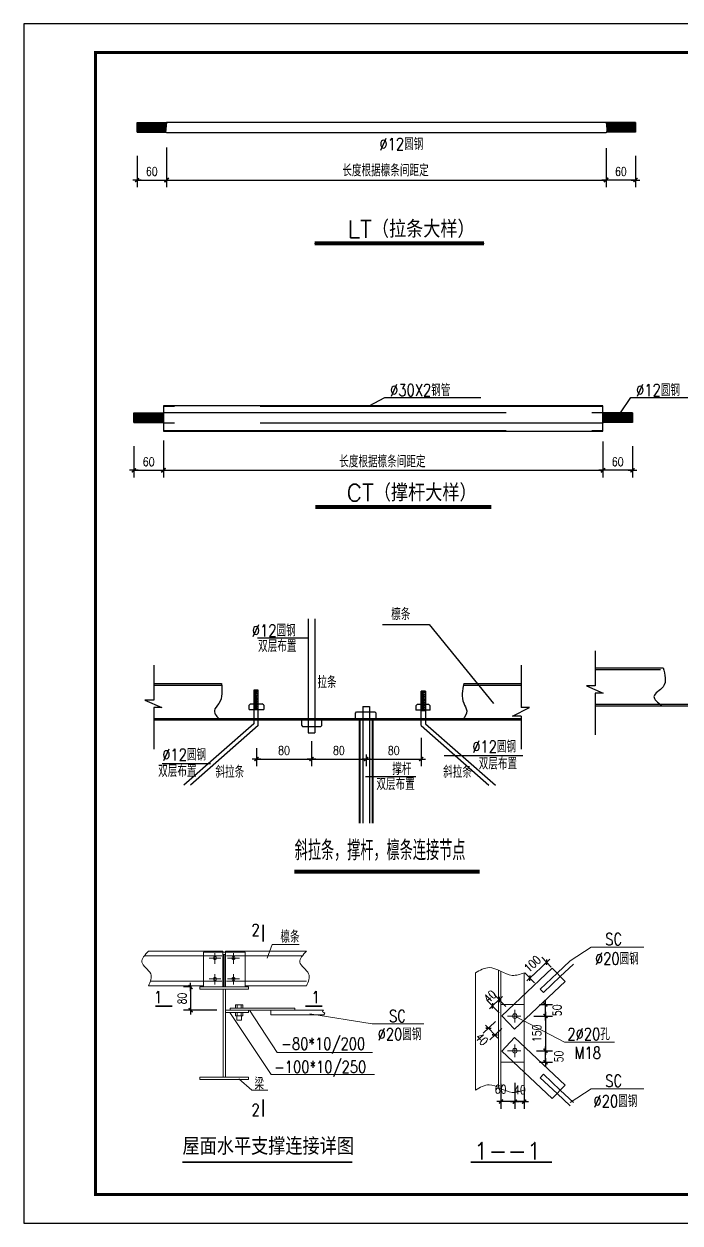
# Model space of a CAD drawing. Extents: x 32177600 to 32582346, y -189249 to 154687.
# Drawn here: x 32508046 to 32531011, y -30425 to 11575 of the extents above; entities that cross this region are included whole.
import ezdxf

# ---------------------------------------------------------------- set-up
doc = ezdxf.new("R2010")
doc.units = 0
doc.header["$LTSCALE"] = 1000
doc.header["$MEASUREMENT"] = 0
doc.linetypes.add('ACAD_ISO02W100', pattern=[15, 12, -3])
doc.linetypes.add('CENTER', pattern=[2, 1.25, -0.25, 0.25, -0.25])
doc.layers.get('0').update_dxf_attribs({"linetype": 'CONTINUOUS'})
doc.layers.get('DEFPOINTS').update_dxf_attribs({"linetype": 'CONTINUOUS'})
for name, color, linetype in [('DIANH', 6, 'CENTER'), ('GREEN', 3, 'CONTINUOUS'), ('PUB_DIM', 3, 'CONTINUOUS'), ('PUB_TITLE', 4, 'CONTINUOUS'), ('RED', 1, 'CONTINUOUS'), ('TEXT', 7, 'CONTINUOUS'), ('XUX', 3, 'ACAD_ISO02W100'), ('YELLOW', 2, 'CONTINUOUS'), ('标注', 4, 'CONTINUOUS'), ('门窗', 4, 'CONTINUOUS')]:
    doc.layers.add(name, color=color, linetype=linetype)
doc.styles.add('DIM_FONT', font='SIMPLEX.shx', dxfattribs={"width": 0.8})
doc.styles.add('TSSD_NORM', font='txt.shx', dxfattribs={"width": 0.7, "bigfont": 'tssdchn.shx'})
doc.styles.add('中西', font='romans.shx', dxfattribs={"width": 0.8, "height": 350, "bigfont": 'hztxt.shx'})
doc.dimstyles.new('DIMN', dxfattribs={"dimtxt": 300, "dimasz": 1, "dimexe": 250, "dimexo": 300, "dimgap": 150, "dimtad": 1, "dimdec": 0, "dimzin": 0, "dimdsep": 46, "dimtxsty": 'DIM_FONT', "dimblk": '_DIMX', "dimcen": 0.09, "dimclrt": 7, "dimadec": 0, "dimazin": 0, "dimtfac": 1, "dimtdec": 0, "dimtix": 1, "dimtmove": 2, "dimatfit": 3, "dimldrblk": '_DIMX', "dimfxl": 0, "dimtolj": 1, "dimtzin": 0, "dimarcsym": 0})

# ---------------------------------------------------------------- blocks, each defined once
blk = doc.blocks.new('_DIMX')
blk.add_line((-150, 0), (150, 0))
at = {"const_width": 50}
blk.add_lwpolyline([(-70, -70), (70, 70)], dxfattribs=at)
blk = doc.blocks.new('*D108')
at = {"layer": 'DEFPOINTS', "color": 0}
for p in [(32514206, -22157), (32513880, -22967), (32515097, -22967)]:
    blk.add_point(p, dxfattribs=at)
at = {"layer": 'PUB_DIM', "color": 0, "lineweight": -2}
for p, q in [((32513906, -22157), (32513630, -22157)), ((32513880, -22158), (32513880, -22966)), ((32514797, -22967), (32513630, -22967))]:
    blk.add_line(p, q, dxfattribs=at)
for p, rotation in [((32513880, -22157), 90), ((32513880, -22967), 270)]:
    blk.add_blockref('_DIMX', p, dxfattribs=dict(at, rotation=rotation))
at = {"layer": 'PUB_DIM', "color": 7, "insert": (32513580, -22562), "char_height": 300, "attachment_point": 5, "rotation": 90, "style": 'DIM_FONT'}
blk.add_mtext('\\A1;80', dxfattribs=at)
blk = doc.blocks.new('*D86')
at = {"layer": 'DEFPOINTS', "color": 0}
for p in [(32524447, -22819), (32525119, -23060), (32524883, -23282)]:
    blk.add_point(p, dxfattribs=at)
at = {"layer": 'PUB_DIM', "color": 0, "lineweight": -2}
for p, q in [((32524677, -23063), (32524276, -22637)), ((32524683, -22597), (32524447, -22819)), ((32524913, -22841), (32524511, -22415)), ((32524684, -22596), (32524684, -22595)), ((32524446, -22819), (32524445, -22820))]:
    blk.add_line(p, q, dxfattribs=at)
for p, rotation in [((32524447, -22819), 43.27105636871596), ((32524683, -22597), 223.271056368716)]:
    blk.add_blockref('_DIMX', p, dxfattribs=dict(at, rotation=rotation))
at = {"layer": 'PUB_DIM', "color": 7, "insert": (32524359, -22489), "char_height": 300, "attachment_point": 5, "rotation": 43.2711, "style": 'DIM_FONT'}
blk.add_mtext('\\A1;40', dxfattribs=at)
blk = doc.blocks.new('*D88')
at = {"layer": 'DEFPOINTS', "color": 0}
for p in [(32525682, -23176), (32525682, -24389), (32526300, -24389)]:
    blk.add_point(p, dxfattribs=at)
at = {"layer": 'PUB_DIM', "color": 0, "lineweight": -2}
for p, q in [((32525982, -23176), (32526550, -23176)), ((32526300, -23177), (32526300, -24388)), ((32525982, -24389), (32526550, -24389))]:
    blk.add_line(p, q, dxfattribs=at)
for p, rotation in [((32526300, -23176), 90), ((32526300, -24389), 270)]:
    blk.add_blockref('_DIMX', p, dxfattribs=dict(at, rotation=rotation))
at = {"layer": 'PUB_DIM', "color": 7, "insert": (32526000, -23782), "char_height": 300, "attachment_point": 5, "rotation": 90, "style": 'DIM_FONT'}
blk.add_mtext('\\A1;150', dxfattribs=at)
blk = doc.blocks.new('*D89')
at = {"layer": 'DEFPOINTS', "color": 0}
for p in [(32525230, -25213), (32525554, -25396), (32525230, -26172)]:
    blk.add_point(p, dxfattribs=at)
at = {"layer": 'PUB_DIM', "color": 0, "lineweight": -2}
for p, q in [((32525230, -25513), (32525230, -26422)), ((32525554, -25696), (32525554, -26422)), ((32525553, -26172), (32525231, -26172))]:
    blk.add_line(p, q, dxfattribs=at)
at = {"layer": 'PUB_DIM', "color": 0, "lineweight": -2, "rotation": 180}
blk.add_blockref('_DIMX', (32525230, -26172), dxfattribs=at)
at = {"layer": 'PUB_DIM', "color": 0, "lineweight": -2}
blk.add_blockref('_DIMX', (32525554, -26172), dxfattribs=at)
at = {"layer": 'PUB_DIM', "color": 7, "insert": (32525405, -25759), "char_height": 300, "attachment_point": 5, "style": 'DIM_FONT'}
blk.add_mtext('\\A1;40', dxfattribs=at)
blk = doc.blocks.new('*D90')
at = {"layer": 'DEFPOINTS', "color": 0}
for p in [(32524744, -25249), (32525230, -25432), (32524744, -26172)]:
    blk.add_point(p, dxfattribs=at)
at = {"layer": 'PUB_DIM', "color": 0, "lineweight": -2}
for p, q in [((32524744, -25549), (32524744, -26422)), ((32525230, -25732), (32525230, -26422)), ((32525229, -26172), (32524745, -26172))]:
    blk.add_line(p, q, dxfattribs=at)
at = {"layer": 'PUB_DIM', "color": 0, "lineweight": -2, "rotation": 180}
blk.add_blockref('_DIMX', (32524744, -26172), dxfattribs=at)
at = {"layer": 'PUB_DIM', "color": 0, "lineweight": -2}
blk.add_blockref('_DIMX', (32525230, -26172), dxfattribs=at)
at = {"layer": 'PUB_DIM', "color": 7, "insert": (32524731, -25740), "char_height": 300, "attachment_point": 5, "style": 'DIM_FONT'}
blk.add_mtext('\\A1;60', dxfattribs=at)
blk = doc.blocks.new('*D91')
at = {"layer": 'DEFPOINTS', "color": 0}
for p in [(32526344, -21289), (32526708, -21675), (32526118, -22230)]:
    blk.add_point(p, dxfattribs=at)
at = {"layer": 'PUB_DIM', "color": 0, "lineweight": -2}
for p, q in [((32525754, -21844), (32526344, -21289)), ((32526502, -21457), (32526173, -21107)), ((32526345, -21288), (32526346, -21288)), ((32525912, -22012), (32525583, -21662)), ((32525754, -21845), (32525753, -21845))]:
    blk.add_line(p, q, dxfattribs=at)
for p, rotation in [((32526344, -21289), 223.2710563685233), ((32525754, -21844), 43.27105636852331)]:
    blk.add_blockref('_DIMX', p, dxfattribs=dict(at, rotation=rotation))
at = {"layer": 'PUB_DIM', "color": 7, "insert": (32525844, -21348), "char_height": 300, "attachment_point": 5, "rotation": 43.2711, "style": 'DIM_FONT'}
blk.add_mtext('\\A1;100', dxfattribs=at)
blk = doc.blocks.new('*D81')
at = {"layer": 'DEFPOINTS', "color": 0}
for p in [(32528423, 7221), (32529457, 7252), (32528423, 6109)]:
    blk.add_point(p, dxfattribs=at)
at = {"layer": 'PUB_DIM', "color": 0, "lineweight": -2}
for p, q in [((32528423, 6921), (32528423, 5859)), ((32529457, 6952), (32529457, 5859)), ((32529456, 6109), (32528424, 6109))]:
    blk.add_line(p, q, dxfattribs=at)
at = {"layer": 'PUB_DIM', "color": 0, "lineweight": -2, "rotation": 180}
blk.add_blockref('_DIMX', (32528423, 6109), dxfattribs=at)
at = {"layer": 'PUB_DIM', "color": 0, "lineweight": -2}
blk.add_blockref('_DIMX', (32529457, 6109), dxfattribs=at)
at = {"layer": 'PUB_DIM', "color": 7, "insert": (32528940, 6409), "char_height": 300, "attachment_point": 5, "style": 'DIM_FONT'}
blk.add_mtext('\\A1;60', dxfattribs=at)
blk = doc.blocks.new('_ArchTick')
at = {"color": 0, "linetype": 'ByBlock', "const_width": 0.4}
blk.add_lwpolyline([(-0.5, -0.5), (0.5, 0.5)], dxfattribs=at)
blk = doc.blocks.new('*D82')
at = {"layer": 'DEFPOINTS', "color": 0}
for p in [(32529348, -2917), (32528314, -2948), (32528314, -4059)]:
    blk.add_point(p, dxfattribs=at)
at = {"layer": 'PUB_DIM', "color": 0, "lineweight": -2}
for p, q in [((32528314, -3248), (32528314, -4309)), ((32529348, -3217), (32529348, -4309)), ((32529347, -4059), (32528315, -4059))]:
    blk.add_line(p, q, dxfattribs=at)
at = {"layer": 'PUB_DIM', "color": 0, "lineweight": -2, "rotation": 180}
blk.add_blockref('_DIMX', (32528314, -4059), dxfattribs=at)
at = {"layer": 'PUB_DIM', "color": 0, "lineweight": -2}
blk.add_blockref('_DIMX', (32529348, -4059), dxfattribs=at)
at = {"layer": 'PUB_DIM', "color": 7, "insert": (32528831, -3759), "char_height": 300, "attachment_point": 5, "style": 'DIM_FONT'}
blk.add_mtext('\\A1;60', dxfattribs=at)

msp = doc.modelspace()

# ---------------------------------------------------------------- linework, layer by layer
at = {"layer": 'DIANH', "lineweight": 15}
for p, q in [((32514732.4, -21345.9), (32514732.4, -20975.9)), ((32515380.4, -21345.9), (32515380.4, -20975.9)), ((32514527.4, -21144.4), (32514936.7, -21144.4)), ((32515175.4, -21144.4), (32515584.7, -21144.4)), ((32514732.4, -22074.9), (32514732.4, -21704.9)), ((32515380.4, -22074.9), (32515380.4, -21704.9)), ((32514527.4, -21873.4), (32514936.7, -21873.4)), ((32515175.4, -21873.4), (32515584.7, -21873.4))]:
    msp.add_line(p, q, dxfattribs=at)
at = {"layer": 'GREEN'}
for p, q in [((32517993.6, -9262.5), (32517993.6, -13248.8)), ((32518224, -9262.5), (32518224, -13248.8)), ((32520598.3, -9461.9), (32522228.3, -9461.9)), ((32522228.3, -9461.9), (32524484.8, -12227.6)), ((32517974.4, -9937.2), (32516218.2, -9937.2)), ((32528043.7, -10386.9), (32528043.7, -11607.5)), ((32512587.1, -10887.3), (32512587.1, -12107.9)), ((32525455.2, -10887.3), (32525455.2, -12366.5)), ((32528043.7, -10974.4), (32530416, -10974.4)), ((32528043.7, -11032), (32530324.7, -11032)), ((32512587.1, -11525.6), (32514959.4, -11525.6)), ((32512587.1, -11583.2), (32514964.7, -11583.2)), ((32523430.4, -11583.2), (32525455.2, -11583.2)), ((32523441.3, -11525.6), (32525455.2, -11525.6)), ((32528043.7, -11607.5), (32527735.3, -11607.5)), ((32527735.3, -11607.5), (32528325.4, -11866.1)), ((32512278.7, -12107.9), (32512868.9, -12366.5)), ((32512587.1, -12107.9), (32512278.7, -12107.9)), ((32516089.2, -11764.1), (32516247, -11818.6)), ((32516247, -11764.1), (32516089.2, -11764.1)), ((32516089.2, -11764.1), (32516247, -11764.1)), ((32516089.2, -11764.1), (32516089.2, -12935.5)), ((32516247, -11818.6), (32516089.2, -11818.6)), ((32516089.2, -11818.6), (32516247, -11881.8)), ((32516089.2, -11881.8), (32516247, -11942.1)), ((32516247, -11881.8), (32516089.2, -11881.8)), ((32516247, -11942.1), (32516089.2, -11942.1)), ((32516089.2, -11942.1), (32516247, -12002.3)), ((32516089.2, -12002.3), (32516247, -12062.6)), ((32516247, -12002.3), (32516089.2, -12002.3)), ((32516089.2, -12062.6), (32516247, -12111.4)), ((32516247, -12062.6), (32516089.2, -12062.6)), ((32516089.2, -12111.4), (32516247, -12171.7)), ((32516247, -12111.4), (32516089.2, -12111.4)), ((32516247, -12171.7), (32516089.2, -12171.7)), ((32516089.2, -12171.7), (32516247, -12232)), ((32516247, -12999.6), (32516247, -11764.1)), ((32521948.7, -11789.2), (32522106.5, -11789.2)), ((32522106.5, -11789.2), (32521948.7, -11843.8)), ((32522106.5, -11789.2), (32521948.7, -11789.2)), ((32521948.7, -12999.6), (32521948.7, -11789.2)), ((32521948.7, -11843.8), (32522106.5, -11843.8)), ((32522106.5, -11843.8), (32521948.7, -11906.9)), ((32521948.7, -11906.9), (32522106.5, -11906.9)), ((32522106.5, -11906.9), (32521948.7, -11967.2)), ((32522106.5, -11967.2), (32521948.7, -12027.5)), ((32521948.7, -11967.2), (32522106.5, -11967.2)), ((32521948.7, -12027.5), (32522106.5, -12027.5)), ((32522106.5, -12027.5), (32521948.7, -12087.8)), ((32522106.5, -12087.8), (32521948.7, -12136.6)), ((32521948.7, -12087.8), (32522106.5, -12087.8)), ((32521948.7, -12136.6), (32522106.5, -12136.6)), ((32522106.5, -12136.6), (32521948.7, -12196.8)), ((32522106.5, -11789.2), (32522106.5, -12935.5)), ((32528043.7, -11866.1), (32528043.7, -13324.6)), ((32528325.4, -11866.1), (32528043.7, -11866.1)), ((32512587.1, -12366.5), (32512587.1, -13825)), ((32512868.9, -12366.5), (32512587.1, -12366.5)), ((32515925.3, -12287.4), (32515974.3, -12238.3)), ((32515925.3, -12435.4), (32515925.3, -12287.4)), ((32515925.3, -12435.4), (32516437.8, -12433.1)), ((32515974.3, -12238.3), (32516388.7, -12238.3)), ((32516247, -12232), (32516089.2, -12232)), ((32516089.2, -12232), (32516247, -12280.8)), ((32516089.2, -12280.8), (32516247, -12341.1)), ((32516247, -12280.8), (32516089.2, -12280.8)), ((32516089.2, -12341.1), (32516247, -12401.3)), ((32516247, -12341.1), (32516089.2, -12341.1)), ((32516089.2, -12401.3), (32516247, -12450.1)), ((32516247, -12401.3), (32516089.2, -12401.3)), ((32516247, -12450.1), (32516089.2, -12450.1)), ((32516437.8, -12287.4), (32516388.7, -12238.3)), ((32516437.8, -12287.4), (32516437.8, -12435.4)), ((32519651.5, -12562.4), (32519690.3, -12523.6)), ((32519651.5, -12747.1), (32519651.5, -12562.4)), ((32519690.3, -12523.6), (32520332, -12523.6)), ((32519913.6, -12326.5), (32520144, -12326.5)), ((32519913.6, -12326.5), (32519913.6, -12804.7)), ((32520144, -12326.5), (32520144, -12804.7)), ((32520366.5, -12558.1), (32520332, -12523.6)), ((32520366.5, -12558.1), (32520366.5, -12747.1)), ((32521757.9, -12312.5), (32521807, -12263.5)), ((32521757.9, -12312.5), (32521757.9, -12460.5)), ((32522270.4, -12460.5), (32521757.9, -12458.2)), ((32522221.4, -12263.5), (32521807, -12263.5)), ((32522106.5, -12196.8), (32521948.7, -12257.1)), ((32521948.7, -12196.8), (32522106.5, -12196.8)), ((32522106.5, -12257.1), (32521948.7, -12305.9)), ((32521948.7, -12257.1), (32522106.5, -12257.1)), ((32521948.7, -12305.9), (32522106.5, -12305.9)), ((32522106.5, -12305.9), (32521948.7, -12366.2)), ((32521948.7, -12366.2), (32522106.5, -12366.2)), ((32522106.5, -12366.2), (32521948.7, -12426.5)), ((32521948.7, -12426.5), (32522106.5, -12426.5)), ((32522106.5, -12426.5), (32521948.7, -12475.3)), ((32521948.7, -12475.3), (32522106.5, -12475.3)), ((32522270.4, -12312.5), (32522221.4, -12263.5)), ((32522270.4, -12460.5), (32522270.4, -12312.5)), ((32525146.8, -12671.5), (32525736.9, -12366.5)), ((32525736.9, -12366.5), (32525455.2, -12366.5)), ((32528043.7, -12246.7), (32540911.7, -12246.7)), ((32528043.7, -12304.3), (32540911.7, -12304.3)), ((32512587.1, -12747.1), (32525455.2, -12747.1)), ((32512587.1, -12804.7), (32525455.2, -12804.7)), ((32516089.2, -12935.5), (32513647.3, -15093.1)), ((32516247, -12999.6), (32513877.7, -15093.1)), ((32517760.4, -12804.7), (32517760.4, -12989.5)), ((32517760.4, -12989.5), (32517799.2, -13028.3)), ((32518475.4, -12993.8), (32518441, -13028.3)), ((32518475.4, -12993.8), (32518475.4, -12804.7)), ((32521948.7, -12999.6), (32524318, -15093.1)), ((32522106.5, -12935.5), (32524548.4, -15093.1)), ((32525455.2, -12671.5), (32525146.8, -12671.5)), ((32525455.2, -12671.5), (32525455.2, -13825)), ((32517799.2, -13028.3), (32518441, -13028.3)), ((32517993.6, -13248.8), (32518224, -13248.8)), ((32522751.7, -14044.4), (32525514.3, -14044.4)), ((32512885.6, -14325.3), (32514571.9, -14325.3)), ((32520002.8, -14789.3), (32521758.9, -14789.3))]:
    msp.add_line(p, q, dxfattribs=at)
at = {"layer": 'GREEN', "linetype": 'ACAD_ISO02W100'}
for p, q in [((32519913.6, -12804.7), (32519913.6, -16420.6)), ((32520144, -12804.7), (32520144, -16420.6))]:
    msp.add_line(p, q, dxfattribs=at)
at = {"layer": 'GREEN', "lineweight": 15}
for p, q in [((32516558.5, -21153), (32516730.3, -20663.9)), ((32516730.3, -20663.9), (32517675.9, -20663.9)), ((32527170, -21240.1), (32527901.6, -20756.9)), ((32527901.6, -20756.9), (32529744.5, -20756.9)), ((32515254.1, -23047.9), (32516698.8, -25227.7)), ((32515939.8, -22966.9), (32516905.4, -24446.4)), ((32518047, -23101), (32520238.1, -23451.7)), ((32520238.1, -23451.7), (32522039.6, -23451.7)), ((32525274.9, -23203.3), (32526963.5, -24090.5)), ((32526963.5, -24090.5), (32528714.7, -24090.5)), ((32516905.4, -24446.4), (32520246.7, -24446.4)), ((32515566.6, -25369.6), (32516027.2, -25774.9)), ((32516698.8, -25227.7), (32520318.5, -25227.7)), ((32516027.2, -25774.9), (32516578, -25774.9)), ((32527170, -26202.4), (32527901.6, -25719.2)), ((32527901.6, -25719.2), (32529744.5, -25719.2))]:
    msp.add_line(p, q, dxfattribs=at)
for points in [[(32512409.8, -20901.4), (32512171.4, -21284.8), (32512480.6, -21699.6), (32512409.8, -22116.4)], [(32517940.1, -20901.4), (32517701.7, -21284.8), (32518010.9, -21699.6), (32517940.1, -22116.4)], [(32523852.9, -21664.3), (32524328.2, -21479), (32525138.6, -21748.9), (32525553.9, -21664.3)], [(32523852.9, -25766.6), (32524328.2, -25581.3), (32525138.6, -25851.2), (32525553.9, -25766.6)]]:
    msp.add_spline(points, degree=3, dxfattribs=at)
at = {"layer": 'PUB_DIM'}
for p, q in [((32512928.3, -3013.2), (32512928.3, -4060.2)), ((32528314.2, -3044.7), (32528314.2, -4060.2))]:
    msp.add_line(p, q, dxfattribs=at)
at = {"layer": 'PUB_TITLE'}
msp.add_lwpolyline([(32508046.3, -30424.7), (32582346.3, -30424.7), (32582346.3, 11575.3), (32508046.3, 11575.3)], close=True, dxfattribs=at)
at = {"layer": 'PUB_TITLE', "const_width": 100}
msp.add_lwpolyline([(32510546.3, -29424.7), (32581346.3, -29424.7), (32581346.3, 10575.3), (32510546.3, 10575.3)], close=True, dxfattribs=at)
at = {"layer": 'RED'}
for p, q in [((32512002.9, 8121.5), (32513036.9, 8121.5)), ((32512002.9, 8121.5), (32513036.9, 8121.5)), ((32512002.9, 7785.8), (32512002.9, 8121.5)), ((32512002.9, 8121.5), (32512002.9, 7785.8)), ((32512002.9, 7785.8), (32512002.9, 8121.5)), ((32512046.5, 8121.5), (32512005.3, 7785.8)), ((32512087.8, 8121.5), (32512046.5, 7785.8)), ((32512046.5, 7785.8), (32512046.5, 8121.5)), ((32512087.8, 7785.8), (32512087.8, 8121.5)), ((32512129.1, 8121.5), (32512087.8, 7785.8)), ((32512170.3, 8121.5), (32512129.1, 7785.8)), ((32512129.1, 7785.8), (32512129.1, 8121.5)), ((32512170.3, 7785.8), (32512170.3, 8121.5)), ((32512211.6, 8121.5), (32512170.3, 7785.8)), ((32512252.9, 8121.5), (32512211.6, 7785.8)), ((32512211.6, 7785.8), (32512211.6, 8121.5)), ((32512252.9, 7785.8), (32512252.9, 8121.5)), ((32512294.1, 8121.5), (32512252.9, 7785.8)), ((32512335.4, 8121.5), (32512294.1, 7785.8)), ((32512294.1, 7785.8), (32512294.1, 8121.5)), ((32512376.7, 8121.5), (32512335.4, 7785.8)), ((32512335.4, 7785.8), (32512335.4, 8121.5)), ((32512376.7, 8121.5), (32512335.4, 7785.8)), ((32512376.7, 7785.8), (32512376.7, 8121.5)), ((32512417.9, 8121.5), (32512376.7, 7785.8)), ((32512376.7, 7785.8), (32512376.7, 8121.5)), ((32512459.2, 8121.5), (32512417.9, 7785.8)), ((32512417.9, 7785.8), (32512417.9, 8121.5)), ((32512459.2, 7785.8), (32512459.2, 8121.5)), ((32512500.5, 8121.5), (32512459.2, 7785.8)), ((32512541.7, 8121.5), (32512500.5, 7785.8)), ((32512500.5, 7785.8), (32512500.5, 8121.5)), ((32512541.7, 7785.8), (32512541.7, 8121.5)), ((32512583, 8121.5), (32512541.7, 7785.8)), ((32512624.3, 8121.5), (32512583, 7785.8)), ((32512583, 7785.8), (32512583, 8121.5)), ((32512624.3, 7785.8), (32512624.3, 8121.5)), ((32512665.5, 8121.5), (32512624.3, 7785.8)), ((32512706.8, 8121.5), (32512665.5, 7785.8)), ((32512665.5, 7785.8), (32512665.5, 8121.5)), ((32512706.8, 7785.8), (32512706.8, 8121.5)), ((32512748.1, 8121.5), (32512706.8, 7785.8)), ((32512789.3, 8121.5), (32512748.1, 7785.8)), ((32512748.1, 7785.8), (32512748.1, 8121.5)), ((32512789.3, 7785.8), (32512789.3, 8121.5)), ((32512830.6, 8121.5), (32512789.3, 7785.8)), ((32512871.9, 8121.5), (32512830.6, 7785.8)), ((32512830.6, 7785.8), (32512830.6, 8121.5)), ((32512871.9, 7785.8), (32512871.9, 8121.5)), ((32512913.1, 8121.5), (32512871.9, 7785.8)), ((32512954.4, 8121.5), (32512913.1, 7785.8)), ((32512913.1, 7785.8), (32512913.1, 8121.5)), ((32512995.7, 8121.5), (32512954.4, 7785.8)), ((32512954.4, 7785.8), (32512954.4, 8121.5)), ((32513036.9, 8121.5), (32512995.7, 7785.8)), ((32512995.7, 7785.8), (32512995.7, 8121.5)), ((32513036.9, 8140.7), (32528422.8, 8140.7)), ((32513036.9, 8121.5), (32513036.9, 8140.7)), ((32513036.9, 8121.5), (32513036.9, 8140.7)), ((32528422.8, 8121.5), (32528422.8, 8140.7)), ((32528422.8, 8121.5), (32528464.1, 7785.8)), ((32529456.9, 8121.5), (32528422.8, 8121.5)), ((32528464.1, 7785.8), (32528464.1, 8121.5)), ((32528464.1, 8121.5), (32528505.4, 7785.8)), ((32528505.4, 8121.5), (32528546.6, 7785.8)), ((32528505.4, 7785.8), (32528505.4, 8121.5)), ((32528546.6, 7785.8), (32528546.6, 8121.5)), ((32528546.6, 8121.5), (32528587.9, 7785.8)), ((32528587.9, 7785.8), (32528587.9, 8121.5)), ((32528587.9, 8121.5), (32528629.2, 7785.8)), ((32528629.2, 7785.8), (32528629.2, 8121.5)), ((32528629.2, 8121.5), (32528670.4, 7785.8)), ((32528670.4, 8121.5), (32528711.7, 7785.8)), ((32528670.4, 7785.8), (32528670.4, 8121.5)), ((32528711.7, 7785.8), (32528711.7, 8121.5)), ((32528711.7, 8121.5), (32528753, 7785.8)), ((32528753, 7785.8), (32528753, 8121.5)), ((32528753, 8121.5), (32528794.2, 7785.8)), ((32528794.2, 7785.8), (32528794.2, 8121.5)), ((32528794.2, 8121.5), (32528835.5, 7785.8)), ((32528835.5, 7785.8), (32528835.5, 8121.5)), ((32528835.5, 8121.5), (32528876.8, 7785.8)), ((32528876.8, 7785.8), (32528876.8, 8121.5)), ((32528876.8, 8121.5), (32528918, 7785.8)), ((32528918, 8121.5), (32528959.3, 7785.8)), ((32528918, 7785.8), (32528918, 8121.5)), ((32528959.3, 8121.5), (32529000.6, 7785.8)), ((32528959.3, 7785.8), (32528959.3, 8121.5)), ((32529000.6, 7785.8), (32529000.6, 8121.5)), ((32529000.6, 8121.5), (32529041.8, 7785.8)), ((32529041.8, 8121.5), (32529083.1, 7785.8)), ((32529041.8, 7785.8), (32529041.8, 8121.5)), ((32529083.1, 7785.8), (32529083.1, 8121.5)), ((32529083.1, 8121.5), (32529124.4, 7785.8)), ((32529083.1, 7785.8), (32529083.1, 8121.5)), ((32529083.1, 8121.5), (32529124.4, 7785.8)), ((32529124.4, 7785.8), (32529124.4, 8121.5)), ((32529124.4, 8121.5), (32529165.6, 7785.8)), ((32529165.6, 7785.8), (32529165.6, 8121.5)), ((32529165.6, 8121.5), (32529206.9, 7785.8)), ((32529206.9, 7785.8), (32529206.9, 8121.5)), ((32529206.9, 8121.5), (32529248.2, 7785.8)), ((32529248.2, 7785.8), (32529248.2, 8121.5)), ((32529248.2, 8121.5), (32529289.4, 7785.8)), ((32529289.4, 7785.8), (32529289.4, 8121.5)), ((32529289.4, 8121.5), (32529330.7, 7785.8)), ((32529330.7, 8121.5), (32529372, 7785.8)), ((32529330.7, 7785.8), (32529330.7, 8121.5)), ((32529372, 7785.8), (32529372, 8121.5)), ((32529372, 8121.5), (32529413.2, 7785.8)), ((32529413.2, 7785.8), (32529413.2, 8121.5)), ((32529413.2, 8121.5), (32529454.5, 7785.8)), ((32529456.9, 7785.8), (32529456.9, 8121.5)), ((32529456.9, 8121.5), (32529456.9, 7785.8)), ((32512002.9, 7785.8), (32513036.9, 7785.8)), ((32512002.9, 7785.8), (32513036.9, 7785.8)), ((32513036.9, 7785.8), (32513036.9, 7766.6)), ((32513036.9, 7785.8), (32513036.9, 7766.6)), ((32528422.8, 7766.6), (32513036.9, 7766.6)), ((32528422.8, 7785.8), (32528422.8, 7766.6)), ((32529456.9, 7785.8), (32528422.8, 7785.8)), ((32511894.3, -2047.4), (32512928.3, -2047.4)), ((32511894.3, -2047.4), (32512928.3, -2047.4)), ((32511894.3, -2383), (32511894.3, -2047.4)), ((32511894.3, -2047.4), (32511894.3, -2383)), ((32511894.3, -2383), (32511894.3, -2047.4)), ((32511938, -2047.4), (32511896.7, -2383)), ((32511979.2, -2047.4), (32511938, -2383)), ((32511938, -2383), (32511938, -2047.4)), ((32511979.2, -2383), (32511979.2, -2047.4)), ((32512020.5, -2047.4), (32511979.2, -2383)), ((32512061.8, -2047.4), (32512020.5, -2383)), ((32512020.5, -2383), (32512020.5, -2047.4)), ((32512061.8, -2383), (32512061.8, -2047.4)), ((32512103, -2047.4), (32512061.8, -2383)), ((32512103, -2383), (32512103, -2047.4)), ((32512144.3, -2047.4), (32512103, -2383)), ((32512144.3, -2383), (32512144.3, -2047.4)), ((32512185.6, -2047.4), (32512144.3, -2383)), ((32512226.8, -2047.4), (32512185.6, -2383)), ((32512185.6, -2383), (32512185.6, -2047.4)), ((32512268.1, -2047.4), (32512226.8, -2383)), ((32512226.8, -2383), (32512226.8, -2047.4)), ((32512268.1, -2047.4), (32512226.8, -2383)), ((32512268.1, -2383), (32512268.1, -2047.4)), ((32512309.4, -2047.4), (32512268.1, -2383)), ((32512268.1, -2383), (32512268.1, -2047.4)), ((32512350.6, -2047.4), (32512309.4, -2383)), ((32512309.4, -2383), (32512309.4, -2047.4)), ((32512350.6, -2383), (32512350.6, -2047.4)), ((32512391.9, -2047.4), (32512350.6, -2383)), ((32512433.2, -2047.4), (32512391.9, -2383)), ((32512391.9, -2383), (32512391.9, -2047.4)), ((32512433.2, -2383), (32512433.2, -2047.4)), ((32512474.4, -2047.4), (32512433.2, -2383)), ((32512515.7, -2047.4), (32512474.4, -2383)), ((32512474.4, -2383), (32512474.4, -2047.4)), ((32512515.7, -2383), (32512515.7, -2047.4)), ((32512557, -2047.4), (32512515.7, -2383)), ((32512598.2, -2047.4), (32512557, -2383)), ((32512557, -2383), (32512557, -2047.4)), ((32512598.2, -2383), (32512598.2, -2047.4)), ((32512639.5, -2047.4), (32512598.2, -2383)), ((32512639.5, -2383), (32512639.5, -2047.4)), ((32512680.8, -2047.4), (32512639.5, -2383)), ((32512722, -2047.4), (32512680.8, -2383)), ((32512680.8, -2383), (32512680.8, -2047.4)), ((32512763.3, -2047.4), (32512722, -2383)), ((32512722, -2383), (32512722, -2047.4)), ((32512763.3, -2383), (32512763.3, -2047.4)), ((32512804.6, -2047.4), (32512763.3, -2383)), ((32512845.8, -2047.4), (32512804.6, -2383)), ((32512804.6, -2383), (32512804.6, -2047.4)), ((32512887.1, -2047.4), (32512845.8, -2383)), ((32512845.8, -2383), (32512845.8, -2047.4)), ((32512928.3, -2047.4), (32512887.1, -2383)), ((32512887.1, -2383), (32512887.1, -2047.4)), ((32528314.2, -1806.1), (32512928.3, -1806.1)), ((32512928.3, -1806.1), (32512928.3, -2687)), ((32512928.3, -2047.4), (32512928.3, -2028.2)), ((32512928.3, -2047.4), (32512928.3, -2028.2)), ((32528314.2, -2687), (32528314.2, -1806.1)), ((32528314.2, -2047.4), (32528314.2, -2028.2)), ((32528314.2, -2047.4), (32528355.5, -2383)), ((32529348.3, -2047.4), (32528314.2, -2047.4)), ((32528355.5, -2047.4), (32528396.8, -2383)), ((32528355.5, -2383), (32528355.5, -2047.4)), ((32528396.8, -2047.4), (32528438, -2383)), ((32528396.8, -2383), (32528396.8, -2047.4)), ((32528438, -2383), (32528438, -2047.4)), ((32528438, -2047.4), (32528479.3, -2383)), ((32528479.3, -2383), (32528479.3, -2047.4)), ((32528479.3, -2047.4), (32528520.6, -2383)), ((32528520.6, -2383), (32528520.6, -2047.4)), ((32528520.6, -2047.4), (32528561.8, -2383)), ((32528561.8, -2383), (32528561.8, -2047.4)), ((32528561.8, -2047.4), (32528603.1, -2383)), ((32528603.1, -2383), (32528603.1, -2047.4)), ((32528603.1, -2047.4), (32528644.4, -2383)), ((32528644.4, -2383), (32528644.4, -2047.4)), ((32528644.4, -2047.4), (32528685.6, -2383)), ((32528685.6, -2047.4), (32528726.9, -2383)), ((32528685.6, -2383), (32528685.6, -2047.4)), ((32528726.9, -2383), (32528726.9, -2047.4)), ((32528726.9, -2047.4), (32528768.2, -2383)), ((32528768.2, -2383), (32528768.2, -2047.4)), ((32528768.2, -2047.4), (32528809.4, -2383)), ((32528809.4, -2383), (32528809.4, -2047.4)), ((32528809.4, -2047.4), (32528850.7, -2383)), ((32528850.7, -2383), (32528850.7, -2047.4)), ((32528850.7, -2047.4), (32528892, -2383)), ((32528892, -2047.4), (32528933.2, -2383)), ((32528892, -2383), (32528892, -2047.4)), ((32528933.2, -2383), (32528933.2, -2047.4)), ((32528933.2, -2047.4), (32528974.5, -2383)), ((32528974.5, -2383), (32528974.5, -2047.4)), ((32528974.5, -2047.4), (32529015.8, -2383)), ((32528974.5, -2383), (32528974.5, -2047.4)), ((32528974.5, -2047.4), (32529015.8, -2383)), ((32529015.8, -2047.4), (32529057, -2383)), ((32529015.8, -2383), (32529015.8, -2047.4)), ((32529057, -2383), (32529057, -2047.4)), ((32529057, -2047.4), (32529098.3, -2383)), ((32529098.3, -2383), (32529098.3, -2047.4)), ((32529098.3, -2047.4), (32529139.6, -2383)), ((32529139.6, -2383), (32529139.6, -2047.4)), ((32529139.6, -2047.4), (32529180.8, -2383)), ((32529180.8, -2047.4), (32529222.1, -2383)), ((32529180.8, -2383), (32529180.8, -2047.4)), ((32529222.1, -2383), (32529222.1, -2047.4)), ((32529222.1, -2047.4), (32529263.4, -2383)), ((32529263.4, -2383), (32529263.4, -2047.4)), ((32529263.4, -2047.4), (32529304.6, -2383)), ((32529304.6, -2047.4), (32529345.9, -2383)), ((32529304.6, -2383), (32529304.6, -2047.4)), ((32529348.3, -2047.4), (32529348.3, -2383)), ((32529348.3, -2383), (32529348.3, -2047.4)), ((32511894.3, -2383), (32512928.3, -2383)), ((32511894.3, -2383), (32512928.3, -2383)), ((32512928.3, -2383), (32512928.3, -2402.2)), ((32512928.3, -2383), (32512928.3, -2402.2)), ((32529348.3, -2383), (32528314.2, -2383)), ((32528314.2, -2383), (32528314.2, -2402.2)), ((32512928.3, -2687), (32528314.2, -2687)), ((32519782.8, -12804.7), (32519782.8, -16420.6)), ((32520255.2, -12804.7), (32520255.2, -16420.6))]:
    msp.add_line(p, q, dxfattribs=at)
at = {"layer": 'RED', "lineweight": 15}
for p, q in [((32518216.9, 3889.5), (32524152, 3889.5)), ((32518248.5, -5343.9), (32524183.6, -5343.9)), ((32512409.8, -20901.4), (32515007.8, -20901.4)), ((32514327.4, -20941.9), (32515785.4, -20941.9)), ((32514327.4, -22156.9), (32514327.4, -20941.9)), ((32515007.8, -20941.9), (32515007.8, -20901.4)), ((32515105, -20901.4), (32515137.4, -20901.4)), ((32515105, -20941.9), (32515105, -20901.4)), ((32515137.4, -20901.4), (32517940.1, -20901.4)), ((32515785.4, -22156.9), (32515785.4, -20941.9)), ((32515032.1, -22156.9), (32515032.1, -21022.9)), ((32515032.1, -21022.9), (32515080.7, -21022.9)), ((32515080.7, -22156.9), (32515080.7, -21022.9)), ((32526707.8, -21675.3), (32527170, -21240.1)), ((32526818.8, -21793.2), (32527281.1, -21358)), ((32523852.9, -21664.3), (32523852.9, -25766.6)), ((32524662.9, -21573.8), (32524662.9, -25676.1)), ((32524743.9, -21612.6), (32524743.9, -25714.9)), ((32524771.9, -23164), (32526541.2, -21498.3)), ((32525553.9, -21664.3), (32525553.9, -22427.8)), ((32526541.2, -21498.3), (32526985.4, -21970.1)), ((32512409.8, -22116.4), (32514327.4, -22116.4)), ((32514205.9, -22156.9), (32515906.9, -22156.9)), ((32514205.9, -22156.9), (32514205.9, -22237.9)), ((32514205.9, -22237.9), (32515906.9, -22237.9)), ((32515015.9, -22237.9), (32515015.9, -25315.9)), ((32515096.9, -22237.9), (32515096.9, -25315.9)), ((32515785.4, -22116.4), (32517940.1, -22116.4)), ((32515906.9, -22156.9), (32515906.9, -22237.9)), ((32525216, -23635.8), (32526985.4, -21970.1)), ((32515096.9, -22966.9), (32518533.3, -22966.9)), ((32515096.9, -23047.9), (32515906.9, -23047.9)), ((32515258.9, -22902.1), (32515258.9, -22966.9)), ((32515258.9, -22902.1), (32517526.9, -22902.1)), ((32515453.3, -22787.3), (32515712.5, -22787.3)), ((32515453.3, -22787.3), (32515453.3, -22902.1)), ((32515453.3, -23162.6), (32515453.3, -23047.9)), ((32515511.5, -22787.3), (32515511.5, -22902.1)), ((32515511.5, -23162.6), (32515511.5, -23047.9)), ((32515654.2, -22787.3), (32515654.2, -22902.1)), ((32515654.2, -23162.6), (32515654.2, -23047.9)), ((32515712.5, -22787.3), (32515712.5, -22902.1)), ((32515712.5, -23162.6), (32515712.5, -23047.9)), ((32515906.9, -23047.9), (32515906.9, -22966.9)), ((32516692.6, -23128.9), (32516692.6, -22966.9)), ((32517526.9, -22902.1), (32517526.9, -22966.9)), ((32524743.9, -22770.8), (32525189.6, -22770.8)), ((32515453.3, -23162.6), (32515712.5, -23162.6)), ((32515501.9, -23162.6), (32515501.9, -23324.6)), ((32515501.9, -23324.6), (32515663.9, -23324.6)), ((32515663.9, -23162.6), (32515663.9, -23324.6)), ((32516692.6, -23128.9), (32518548.4, -23128.9)), ((32524771.9, -23164), (32525216, -23635.8)), ((32525554.6, -23317.1), (32525554.6, -24247.4)), ((32524771.9, -24400.5), (32525216, -23928.7)), ((32525216, -23928.7), (32526985.4, -25594.4)), ((32524771.9, -24400.5), (32526541.2, -26066.2)), ((32524743.9, -24793.7), (32525189.6, -24793.7)), ((32525553.9, -25900.2), (32525553.9, -25136.7)), ((32514205.9, -25315.9), (32515906.9, -25315.9)), ((32514205.9, -25315.9), (32514205.9, -25396.9)), ((32514205.9, -25396.9), (32515906.9, -25396.9)), ((32515906.9, -25315.9), (32515906.9, -25396.9)), ((32526541.2, -26066.2), (32526985.4, -25594.4)), ((32526707.8, -25889.3), (32527170, -26324.4)), ((32526818.8, -25771.3), (32527281.1, -26206.5))]:
    msp.add_line(p, q, dxfattribs=at)
at = {"layer": 'RED', "linetype": 'ACAD_ISO02W100'}
for p, q in [((32528314.2, -1825.3), (32512928.3, -1825.3)), ((32512928.3, -2028.2), (32528314.2, -2028.2)), ((32528314.2, -2402.2), (32512928.3, -2402.2)), ((32512928.3, -2667.8), (32528314.2, -2667.8)), ((32519802, -12804.7), (32519802, -16420.6)), ((32520236, -12804.7), (32520236, -16420.6))]:
    msp.add_line(p, q, dxfattribs=at)
at = {"layer": 'RED', "const_width": 144}
for points in [[(32518216.9, 3889.5), (32524152, 3889.5)], [(32518248.5, -5343.9), (32524411.4, -5343.9)], [(32517511.1, -18118.3), (32523998.8, -18118.3)]]:
    msp.add_lwpolyline(points, dxfattribs=at)
at = {"layer": 'RED', "lineweight": 15}
for centre, radius in [((32514732.1, -21144.4), 56.7), ((32515380.4, -21144.4), 56.7), ((32514732.4, -21873.4), 56.7), ((32515380.4, -21873.4), 56.7), ((32525229.9, -23176.4), 81), ((32525229.9, -24390.1), 81)]:
    msp.add_circle(centre, radius, dxfattribs=at)
at = {"layer": 'RED'}
for points in [[(32530416, -10974.4), (32530416, -11639.4), (32530100.4, -11978.9), (32530380.1, -12304.3)], [(32514959.4, -11525.6), (32514868.1, -12222.8), (32514710.7, -12479.3), (32514923.5, -12804.7)], [(32523441.3, -11525.6), (32523441.3, -12216.4), (32523543.6, -12479.3), (32523405.4, -12804.7)]]:
    msp.add_spline(points, degree=3, dxfattribs=at)
at = {"layer": 'RED', "lineweight": 15}
msp.add_spline([(32518533.3, -22966.9), (32518499.5, -23023.7), (32518573.6, -23079.2), (32518548.4, -23128.9)], degree=3, dxfattribs=at)
at = {"layer": 'XUX', "lineweight": 15}
for p, q in [((32515007.8, -22156.9), (32515007.8, -20941.9)), ((32515105, -22156.9), (32515105, -20941.9)), ((32512259.5, -21063.4), (32514975.4, -21063.4)), ((32515137.4, -21063.4), (32517789.8, -21063.4)), ((32526118, -22230.5), (32526707.8, -21675.3)), ((32526229, -22348.4), (32526818.8, -21793.2)), ((32512471.4, -21954.4), (32514975.4, -21954.4)), ((32515137.4, -21954.4), (32517940.1, -21954.4)), ((32526118, -22230.5), (32526229, -22348.4)), ((32525553.9, -22427.8), (32525554.6, -23317.1)), ((32525189.6, -22770.8), (32525554.1, -22770.8)), ((32525229.9, -22955.5), (32525229.9, -23400.1)), ((32524974.9, -23175.8), (32525438.3, -23175.8)), ((32525229.9, -24168.4), (32525229.9, -24613.1)), ((32525553.9, -25136.7), (32525554.6, -24247.4)), ((32524974.9, -24388.7), (32525438.3, -24388.7)), ((32525189.6, -24793.7), (32525554.1, -24793.7)), ((32526118, -25334), (32526229, -25216.1)), ((32526118, -25334), (32526707.8, -25889.3)), ((32526229, -25216.1), (32526818.8, -25771.3))]:
    msp.add_line(p, q, dxfattribs=at)
at = {"layer": 'YELLOW'}
for p, q in [((32520132, -1806.1), (32520679.1, -1513.9)), ((32520679.1, -1513.9), (32524039.6, -1513.9)), ((32528933.2, -2047.4), (32529290.2, -1513.9)), ((32529290.2, -1513.9), (32531532.5, -1513.9))]:
    msp.add_line(p, q, dxfattribs=at)
at = {"layer": '标注'}
for p, q in [((32513036.9, 7251.7), (32513036.9, 6108.7)), ((32528422.8, 7220.2), (32528422.8, 6108.7)), ((32513036.9, 6109.5), (32528422.8, 6109.5)), ((32512928.3, -4059.4), (32528314.2, -4059.4))]:
    msp.add_line(p, q, dxfattribs=at)
at = {"layer": '标注', "const_width": 60}
for points in [[(32516423.8, -20571.8), (32516423.8, -19971.8)], [(32512638.8, -22829.6), (32513238.8, -22829.6)], [(32517891, -22829.6), (32518491, -22829.6)], [(32516423.8, -26694), (32516423.8, -26094)], [(32523679.9, -28293), (32526532.2, -28293)]]:
    msp.add_lwpolyline(points, dxfattribs=at)
at = {"layer": '门窗', "const_width": 48}
msp.add_lwpolyline([(32513586.3, -28293), (32519537.2, -28293)], dxfattribs=at)

# ---------------------------------------------------------------- block references
at = {"layer": '标注', "xscale": 150.0000000074506, "yscale": 150.0000000074506, "zscale": 150.0000000074506, "rotation": 180}
for p in [(32513036.9, 6109.5), (32512928.3, -4059.4)]:
    msp.add_blockref('_ArchTick', p, dxfattribs=at)
at = {"layer": '标注', "xscale": 150.0000000074506, "yscale": 150.0000000074506, "zscale": 150.0000000074506}
for p in [(32528422.8, 6109.5), (32528314.2, -4059.4)]:
    msp.add_blockref('_ArchTick', p, dxfattribs=at)

# ---------------------------------------------------------------- texts
at = {"style": '中西'}
for s, p in [('LT（拉条大样）', (32519374.2, 4088.7)), ('CT（撑杆大样）', (32519340.8, -5144.8)), ('屋面水平支撑连接详图', (32513596.5, -28037.5)), ('1--1', (32523792.9, -28201.5))]:
    msp.add_text(s, height=600, dxfattribs=at).set_placement(p)
at = {"layer": 'PUB_DIM', "insert": (32520592.8, -3750.1), "char_height": 420, "attachment_point": 5, "style": '中西'}
msp.add_mtext('长度根据檩条间距定', dxfattribs=at)
at = {"layer": 'TEXT', "style": 'TSSD_NORM', "width": 0.7}
msp.add_text('斜拉条，撑杆，檩条连接节点', height=691.2, dxfattribs=at).set_placement((32517523.5, -17717.5))
at = {"layer": '标注', "style": '中西', "width": 0.8}
for s, p in [('%%C12圆钢', (32520489, 7160.1)), ('%%C30X2钢管', (32520862.3, -1458.3)), ('%%C12圆钢', (32529473.4, -1458.3)), ('檩条', (32520901, -9305.5)), ('%%C12圆钢', (32516024.1, -9879.3)), ('双层布置', (32516242, -10423.6)), ('拉条', (32518318.7, -11691.6)), ('%%C12圆钢', (32512885.6, -14229.4)), ('%%C12圆钢', (32523737.7, -13947.6)), ('撑杆', (32520938.9, -14731.4)), ('双层布置', (32523964.9, -14540.5)), ('双层布置', (32512742.7, -14800.1)), ('斜拉条', (32514746, -14830)), ('斜拉条', (32522719.4, -14829.9)), ('双层布置', (32520382.5, -15260)), ('2', (32516010, -20370.9)), ('檩条', (32517022.9, -20604.7)), ('SC', (32528392.7, -20689.7)), ('%%C20圆钢', (32528033.9, -21374.4)), ('1', (32512594.4, -22724.2)), ('1', (32518110.8, -22724.2)), ('SC', (32520824.7, -23384.5)), ('-80*10/200', (32517053, -24355.3)), ('%%C20圆钢', (32520423.7, -24022)), ('2%%c20孔', (32527068, -24016.5)), ('M18', (32527322.6, -24673.9)), ('-100*10/250', (32516801.7, -25166.3)), ('梁', (32516113.2, -25754.3)), ('SC', (32528392.7, -25652)), ('%%C20圆钢', (32527982.4, -26364.9)), ('2', (32516010, -26674.6))]:
    msp.add_text(s, height=420, dxfattribs=at).set_placement(p)
at = {"layer": '标注', "insert": (32520701.3, 6445.9), "char_height": 420, "attachment_point": 5, "style": '中西'}
msp.add_mtext('长度根据檩条间距定', dxfattribs=at)

# ---------------------------------------------------------------- dimensions: what is measured, and where the dimension line sits
at = {"layer": 'PUB_DIM'}
for base, p1, p2, text in [((32513036.9, 6109.5), (32512002.9, 7252.1), (32513036.9, 7252.1), '60'), ((32512928.3, -4059.4), (32511894.3, -2916.8), (32512928.3, -3012.8), '60'), ((32518108.8, -14172.1), (32516188.8, -13497.1), (32518108.8, -13248.8), '80'), ((32520028.8, -14172.1), (32518108.8, -13248.8), (32520028.8, -13709.8), '80'), ((32521948.7, -14172.1), (32520028.8, -13709.8), (32521948.7, -13128.3), '80')]:
    msp.add_linear_dim(base=base, p1=p1, p2=p2, text=text, dimstyle='DIMN', dxfattribs=at).render()
for base, p1, p2, angle, text, picture, middle in [((32528422.8, 6109.5), (32529456.9, 7252.1), (32528422.8, 7220.6), 180, '60', '*D81', (32528939.9, 6409.5)), ((32528314.2, -4059.4), (32529348.3, -2916.8), (32528314.2, -2948.3), 180, '60', '*D82', (32528831.3, -3759.4)), ((32513879.6, -22966.9), (32514205.9, -22156.9), (32515096.9, -22966.9), 90, '80', '*D108', (32513579.6, -22561.9)), ((32526299.5, -24388.7), (32525682.3, -23175.8), (32525682.3, -24388.7), 90, '150', '*D88', (32525999.5, -23782.3))]:
    dim = msp.add_linear_dim(base=base, p1=p1, p2=p2, angle=angle, text=text, dimstyle='DIMN', dxfattribs=at)
    dim.commit()
    dim.dimension.update_dxf_attribs({"geometry": picture, "text_midpoint": middle})
for p1, p2, distance, text, picture, middle in [((32526118, -22230.5), (32526707.8, -21675.3), 530.6, '100', '*D91', (32525843.5, -21348.1)), ((32525118.8, -23059.8), (32524882.9, -23281.9), -636.1, '40', '*D86', (32524359.2, -22489.3))]:
    dim = msp.add_aligned_dim(p1=p1, p2=p2, distance=distance, text=text, dimstyle='DIMN', dxfattribs=at)
    dim.commit()
    dim.dimension.update_dxf_attribs({"geometry": picture, "text_midpoint": middle})
for base, p1, p2, angle, location, text in [((32526299.5, -22770.8), (32525595.4, -23175.8), (32525797.9, -22770.8), 90, (32526707.7, -22973.3), '50'), ((32524530.1, -23836.6), (32524771.9, -23164), (32524994, -23399.9), 313.27106, (32524072.8, -23984.4), '40'), ((32526299.5, -24388.7), (32525797.9, -24795.8), (32525844.3, -24388.7), 90, (32526768.9, -24592.3), '50')]:
    msp.add_linear_dim(base=base, p1=p1, p2=p2, angle=angle, location=location, text=text, dimstyle='DIMN', dxfattribs=at).render()
for base, p1, p2, text, picture, middle in [((32524743.9, -26171.7), (32525229.9, -25431.6), (32524743.9, -25249), '60', '*D90', (32524731.3, -25740.1)), ((32525229.9, -26172.3), (32525553.9, -25396), (32525229.9, -25213.3), '40', '*D89', (32525404.9, -25759.5))]:
    dim = msp.add_linear_dim(base=base, p1=p1, p2=p2, text=text, dimstyle='DIMN', dxfattribs=at)
    dim.commit()
    dim.dimension.update_dxf_attribs({"geometry": picture, "text_midpoint": middle, "dimtype": 128})

doc.saveas('drawing.dxf')
